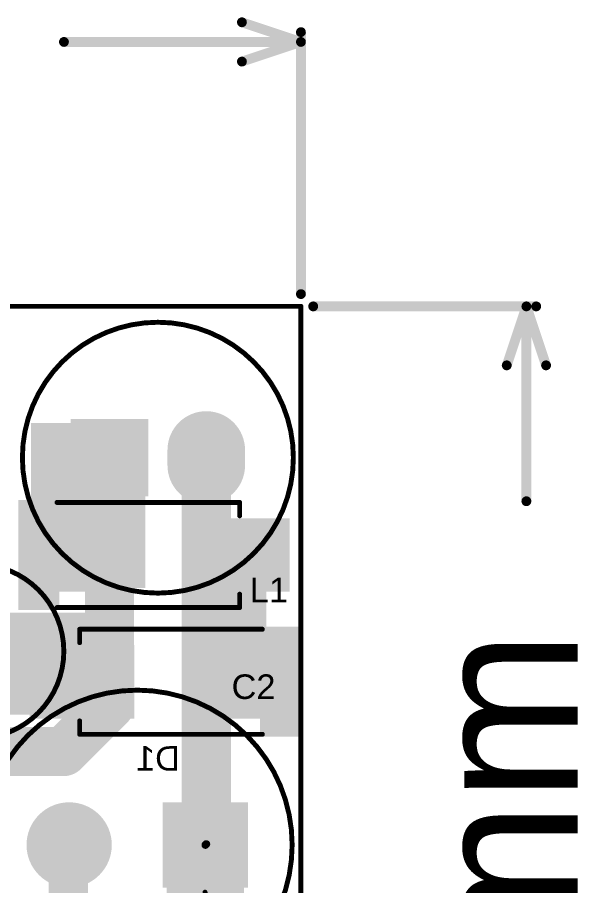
# Model space of a CAD drawing. Header units: millimetres. Extents: x -0.24 to 4.31, y 0 to 2.89.
# Drawn here: x 1.168 to 1.74, y 0.789 to 1.672 of the extents above; entities that cross this region are included whole.
import ezdxf

# ---------------------------------------------------------------- set-up
doc = ezdxf.new("R2010")
doc.units = ezdxf.units.MM
doc.header["$MEASUREMENT"] = 0
for name, color, linetype in [('BottomLayer', 5, 'Continuous'), ('BottomOverlay', 54, 'Continuous'), ('BottomPaste', 16, 'Continuous'), ('BottomSolder', 6, 'Continuous'), ('Mechanical1', 6, 'Continuous'), ('Mechanical2', 216, 'Continuous'), ('MultiLayer', 9, 'Continuous'), ('PadHoleLayer', 156, 'Continuous'), ('TopLayer', 1, 'Continuous'), ('TopOverlay', 2, 'Continuous'), ('TopSolder', 216, 'Continuous')]:
    doc.layers.add(name, color=color, linetype=linetype)
doc.styles.add('Arial', font='', dxfattribs={"height": 0.2})
doc.styles.get('Arial').set_extended_font_data('Arial')

# ---------------------------------------------------------------- blocks, each defined once
blk = doc.blocks.new('MO2WS_VERTICAL_TYPE_3')
at = {"layer": 'BottomLayer'}
h = blk.add_hatch(color=5, dxfattribs=at)
edge = h.paths.add_edge_path()
edge.add_arc((0, 0), 0.03937, 0, 360)
h = blk.add_hatch(color=5, dxfattribs=at)
edge = h.paths.add_edge_path()
edge.add_arc((0.25591, 0), 0.03937, 0, 360)
at = {"layer": 'BottomSolder'}
h = blk.add_hatch(color=6, dxfattribs=at)
edge = h.paths.add_edge_path()
edge.add_arc((0, 0), 0.04337, 0, 360)
h = blk.add_hatch(color=6, dxfattribs=at)
edge = h.paths.add_edge_path()
edge.add_arc((0.25591, 0), 0.04337, 0, 360)
at = {"layer": 'MultiLayer'}
h = blk.add_hatch(color=9, dxfattribs=at)
edge = h.paths.add_edge_path()
edge.add_arc((0, 0), 0.03937, 0, 360)
h = blk.add_hatch(color=9, dxfattribs=at)
edge = h.paths.add_edge_path()
edge.add_arc((0.25591, 0), 0.03937, 0, 360)
at = {"layer": 'PadHoleLayer'}
h = blk.add_hatch(color=156, dxfattribs=at)
edge = h.paths.add_edge_path()
edge.add_arc((0, 0), 0.01969, 0, 360)
h = blk.add_hatch(color=156, dxfattribs=at)
edge = h.paths.add_edge_path()
edge.add_arc((0.25591, 0), 0.01969, 0, 360)
at = {"layer": 'TopLayer'}
h = blk.add_hatch(color=1, dxfattribs=at)
edge = h.paths.add_edge_path()
edge.add_arc((0, 0), 0.03937, 0, 360)
h = blk.add_hatch(color=1, dxfattribs=at)
edge = h.paths.add_edge_path()
edge.add_arc((0.25591, 0), 0.03937, 0, 360)
at = {"layer": 'TopSolder'}
h = blk.add_hatch(color=216, dxfattribs=at)
edge = h.paths.add_edge_path()
edge.add_arc((0, 0), 0.04337, 0, 360)
h = blk.add_hatch(color=216, dxfattribs=at)
edge = h.paths.add_edge_path()
edge.add_arc((0.25591, 0), 0.04337, 0, 360)
at = {"layer": 'TopOverlay'}
for points, const_width in [([(0.08858, 0, 1), (-0.08858, 0, 1)], 0.005), ([(0.11937, 0.01214, 1), (0.12187, 0.01214, 1)], 0.0025), ([(0.11937, 0.01214, 1), (0.12187, 0.01214, 1)], 0.0025), ([(0.14712, 0.01214, 1), (0.14962, 0.01214, 1)], 0.0025), ([(0.14712, 0.01214, 1), (0.14962, 0.01214, 1)], 0.0025), ([(0.17487, 0.01214, 1), (0.17737, 0.01214, 1)], 0.0025), ([(0.17487, 0.01214, 1), (0.17737, 0.01214, 1)], 0.0025), ([(-0.08983, 0, 1), (-0.08733, 0, 1)], 0.0025), ([(-0.00125, 0, 1), (0.00125, 0, 1)], 0.0025), ([(0.08733, 0, 1), (0.08983, 0, 1)], 0.0025), ([(0.10475, 0, 1), (0.10725, 0, 1)], 0.0025), ([(0.10549, 0, 1), (0.10799, 0, 1)], 0.0025), ([(0.13325, 0, 1), (0.13575, 0, 1)], 0.0025), ([(0.13325, 0, 1), (0.13575, 0, 1)], 0.0025), ([(0.161, 0, 1), (0.1635, 0, 1)], 0.0025), ([(0.161, 0, 1), (0.1635, 0, 1)], 0.0025), ([(0.18875, 0, 1), (0.19125, 0, 1)], 0.0025), ([(0.18875, 0, 1), (0.19125, 0, 1)], 0.0025), ([(0.25466, 0, 1), (0.25716, 0, 1)], 0.0025)]:
    blk.add_lwpolyline(points, format="xyb", close=True, dxfattribs=dict(at, const_width=const_width))
at = {"layer": 'TopOverlay', "const_width": 0.005}
for points in [[(0.12062, 0.01214), (0.10674, 0)], [(0.1345, 0), (0.12062, 0.01214)], [(0.14837, 0.01214), (0.1345, 0)], [(0.16225, 0), (0.14837, 0.01214)], [(0.17612, 0.01214), (0.16225, 0)], [(0.19, 0), (0.17612, 0.01214)], [(0.106, 0), (0, 0)], [(0.25591, 0), (0.19, 0)]]:
    blk.add_lwpolyline(points, dxfattribs=at)
blk = doc.blocks.new('6_8UF400V87EC0241_8')
at = {"layer": 'BottomLayer'}
blk.add_hatch(color=5, dxfattribs=at).paths.add_polyline_path([(-0.10866, 0.03937), (-0.02992, 0.03937), (-0.02992, -0.03937), (-0.10866, -0.03937)])
h = blk.add_hatch(color=5, dxfattribs=at)
edge = h.paths.add_edge_path()
edge.add_arc((0.06929, 0), 0.03937, 0, 360)
at = {"layer": 'BottomSolder'}
blk.add_hatch(color=6, dxfattribs=at).paths.add_polyline_path([(-0.11266, 0.04337), (-0.02592, 0.04337), (-0.02592, -0.04337), (-0.11266, -0.04337)])
h = blk.add_hatch(color=6, dxfattribs=at)
edge = h.paths.add_edge_path()
edge.add_arc((0.06929, 0), 0.04337, 0, 360)
at = {"layer": 'MultiLayer'}
blk.add_hatch(color=9, dxfattribs=at).paths.add_polyline_path([(-0.10866, 0.03937), (-0.02992, 0.03937), (-0.02992, -0.03937), (-0.10866, -0.03937)])
h = blk.add_hatch(color=9, dxfattribs=at)
edge = h.paths.add_edge_path()
edge.add_arc((0.06929, 0), 0.03937, 0, 360)
at = {"layer": 'PadHoleLayer'}
h = blk.add_hatch(color=156, dxfattribs=at)
edge = h.paths.add_edge_path()
edge.add_arc((-0.06929, 0), 0.01969, 0, 360)
h = blk.add_hatch(color=156, dxfattribs=at)
edge = h.paths.add_edge_path()
edge.add_arc((0.06929, 0), 0.01969, 0, 360)
at = {"layer": 'TopLayer'}
blk.add_hatch(color=1, dxfattribs=at).paths.add_polyline_path([(-0.10866, 0.03937), (-0.02992, 0.03937), (-0.02992, -0.03937), (-0.10866, -0.03937)])
h = blk.add_hatch(color=1, dxfattribs=at)
edge = h.paths.add_edge_path()
edge.add_arc((0.06929, 0), 0.03937, 0, 360)
at = {"layer": 'TopSolder'}
blk.add_hatch(color=216, dxfattribs=at).paths.add_polyline_path([(-0.11266, 0.04337), (-0.02592, 0.04337), (-0.02592, -0.04337), (-0.11266, -0.04337)])
h = blk.add_hatch(color=216, dxfattribs=at)
edge = h.paths.add_edge_path()
edge.add_arc((0.06929, 0), 0.04337, 0, 360)
at = {"layer": 'TopOverlay'}
for points, const_width in [([(0.15748, 0, 1), (-0.15748, 0, 1)], 0.005), ([(-0.07015, 0.06907, 1), (-0.06765, 0.06907, 1)], 0.0025), ([(-0.07915, 0.05807, 1), (-0.07665, 0.05807, 1)], 0.0025), ([(-0.06115, 0.05807, 1), (-0.05865, 0.05807, 1)], 0.0025), ([(-0.07015, 0.04807, 1), (-0.06765, 0.04807, 1)], 0.0025), ([(-0.15873, 0, 1), (-0.15623, 0, 1)], 0.0025), ([(0.15623, 0, 1), (0.15873, 0, 1)], 0.0025)]:
    blk.add_lwpolyline(points, format="xyb", close=True, dxfattribs=dict(at, const_width=const_width))
at = {"layer": 'TopOverlay', "const_width": 0.005}
for points in [[(-0.0689, 0.06907), (-0.0689, 0.04807)], [(-0.0599, 0.05807), (-0.0779, 0.05807)]]:
    blk.add_lwpolyline(points, dxfattribs=at)
blk = doc.blocks.new('SMA_B_17')
at = {"layer": 'BottomLayer'}
for points in [[(-0.12795, 0.03346), (-0.02953, 0.03346), (-0.02953, -0.03346), (-0.12795, -0.03346)], [(0.02953, 0.03346), (0.12795, 0.03346), (0.12795, -0.03346), (0.02953, -0.03346)]]:
    blk.add_hatch(color=5, dxfattribs=at).paths.add_polyline_path(points)
at = {"layer": 'BottomOverlay'}
for points in [[(-0.14115, -0.05598), (-0.12795, -0.05598), (-0.12795, 0.05597), (-0.14115, 0.05597)], [(-0.12992, 0.03638), (-0.1022, 0.03638), (-0.1022, 0.05598), (-0.12992, 0.05598)], [(-0.12992, -0.05598), (-0.1022, -0.05598), (-0.1022, -0.03638), (-0.12992, -0.03638)]]:
    blk.add_hatch(color=54, dxfattribs=at).paths.add_polyline_path(points)
at = {"layer": 'BottomPaste'}
for points in [[(-0.12795, 0.03346), (-0.02953, 0.03346), (-0.02953, -0.03346), (-0.12795, -0.03346)], [(0.02953, 0.03346), (0.12795, 0.03346), (0.12795, -0.03346), (0.02953, -0.03346)]]:
    blk.add_hatch(color=16, dxfattribs=at).paths.add_polyline_path(points)
at = {"layer": 'BottomSolder'}
for points in [[(-0.13195, 0.03746), (-0.02553, 0.03746), (-0.02553, -0.03746), (-0.13195, -0.03746)], [(0.02553, 0.03746), (0.13195, 0.03746), (0.13195, -0.03746), (0.02553, -0.03746)]]:
    blk.add_hatch(color=6, dxfattribs=at).paths.add_polyline_path(points)
at = {"layer": 'BottomOverlay', "const_width": 0.005}
for points in [[(0.08115, 0.05345), (-0.10465, 0.05345)], [(0.08115, 0.05345), (0.08115, 0.03985)], [(0.08115, -0.03985), (0.08115, -0.05345)], [(0.08115, -0.05345), (-0.10465, -0.05345)]]:
    blk.add_lwpolyline(points, dxfattribs=at)
at = {"layer": 'BottomOverlay', "const_width": 0.0025}
for points in [[(-0.1059, 0.05345, 1), (-0.1034, 0.05345, 1)], [(0.0799, 0.05345, 1), (0.0824, 0.05345, 1)], [(0.0799, 0.05345, 1), (0.0824, 0.05345, 1)], [(0.0799, 0.03985, 1), (0.0824, 0.03985, 1)], [(0.0799, -0.03985, 1), (0.0824, -0.03985, 1)], [(-0.1059, -0.05345, 1), (-0.1034, -0.05345, 1)], [(0.0799, -0.05345, 1), (0.0824, -0.05345, 1)], [(0.0799, -0.05345, 1), (0.0824, -0.05345, 1)]]:
    blk.add_lwpolyline(points, format="xyb", close=True, dxfattribs=at)
blk = doc.blocks.new('SMA_B_18')
at = {"layer": 'BottomLayer'}
for points in [[(-0.12795, 0.03346), (-0.02953, 0.03346), (-0.02953, -0.03346), (-0.12795, -0.03346)], [(0.02953, 0.03346), (0.12795, 0.03346), (0.12795, -0.03346), (0.02953, -0.03346)]]:
    blk.add_hatch(color=5, dxfattribs=at).paths.add_polyline_path(points)
at = {"layer": 'BottomOverlay'}
for points in [[(-0.14389, -0.05598), (-0.12906, -0.05598), (-0.12906, 0.05597), (-0.14389, 0.05597)], [(-0.12992, 0.03638), (-0.1022, 0.03638), (-0.1022, 0.05598), (-0.12992, 0.05598)], [(-0.12992, -0.05598), (-0.1022, -0.05598), (-0.1022, -0.03638), (-0.12992, -0.03638)]]:
    blk.add_hatch(color=54, dxfattribs=at).paths.add_polyline_path(points)
at = {"layer": 'BottomPaste'}
for points in [[(-0.12795, 0.03346), (-0.02953, 0.03346), (-0.02953, -0.03346), (-0.12795, -0.03346)], [(0.02953, 0.03346), (0.12795, 0.03346), (0.12795, -0.03346), (0.02953, -0.03346)]]:
    blk.add_hatch(color=16, dxfattribs=at).paths.add_polyline_path(points)
at = {"layer": 'BottomSolder'}
for points in [[(-0.13195, 0.03746), (-0.02553, 0.03746), (-0.02553, -0.03746), (-0.13195, -0.03746)], [(0.02553, 0.03746), (0.13195, 0.03746), (0.13195, -0.03746), (0.02553, -0.03746)]]:
    blk.add_hatch(color=6, dxfattribs=at).paths.add_polyline_path(points)
at = {"layer": 'BottomOverlay', "const_width": 0.005}
for points in [[(-0.10465, 0.05345), (0.08115, 0.05345)], [(0.08115, 0.03985), (0.08115, 0.05345)], [(0.08115, -0.05345), (0.08115, -0.03985)], [(-0.10465, -0.05345), (0.08115, -0.05345)]]:
    blk.add_lwpolyline(points, dxfattribs=at)
at = {"layer": 'BottomOverlay', "const_width": 0.0025}
for points in [[(-0.1059, 0.05345, 1), (-0.1034, 0.05345, 1)], [(0.0799, 0.05345, 1), (0.0824, 0.05345, 1)], [(0.0799, 0.05345, 1), (0.0824, 0.05345, 1)], [(0.0799, 0.03985, 1), (0.0824, 0.03985, 1)], [(0.0799, -0.03985, 1), (0.0824, -0.03985, 1)], [(-0.1059, -0.05345, 1), (-0.1034, -0.05345, 1)], [(0.0799, -0.05345, 1), (0.0824, -0.05345, 1)], [(0.0799, -0.05345, 1), (0.0824, -0.05345, 1)]]:
    blk.add_lwpolyline(points, format="xyb", close=True, dxfattribs=at)
blk = doc.blocks.new('SPK0608_102MB_22')
at = {"layer": 'BottomLayer'}
blk.add_hatch(color=5, dxfattribs=at).paths.add_polyline_path([(-0.08465, 0.03543), (-0.01378, 0.03543), (-0.01378, -0.03543), (-0.08465, -0.03543)])
h = blk.add_hatch(color=5, dxfattribs=at)
edge = h.paths.add_edge_path()
edge.add_arc((0.04921, -0.00787), 0.03543, 180, 360)
edge.add_line((0.08465, -0.00787), (0.08465, 0.00787))
edge.add_arc((0.04921, 0.00787), 0.03543, 0, 180)
edge.add_line((0.01378, 0.00787), (0.01378, -0.00787))
at = {"layer": 'BottomSolder'}
h = blk.add_hatch(color=6, dxfattribs=at)
edge = h.paths.add_edge_path()
edge.add_arc((0.04921, -0.00787), 0.03943, 180, 360)
edge.add_line((0.08865, -0.00787), (0.08865, 0.00787))
edge.add_arc((0.04921, 0.00787), 0.03943, 0, 180)
edge.add_line((0.00978, 0.00787), (0.00978, -0.00787))
blk.add_hatch(color=6, dxfattribs=at).paths.add_polyline_path([(-0.08865, 0.03943), (-0.00978, 0.03943), (-0.00978, -0.03943), (-0.08865, -0.03943)])
at = {"layer": 'MultiLayer'}
blk.add_hatch(color=9, dxfattribs=at).paths.add_polyline_path([(-0.08465, 0.03543), (-0.01378, 0.03543), (-0.01378, -0.03543), (-0.08465, -0.03543)])
h = blk.add_hatch(color=9, dxfattribs=at)
edge = h.paths.add_edge_path()
edge.add_arc((0.04921, -0.00787), 0.03543, 180, 360)
edge.add_line((0.08465, -0.00787), (0.08465, 0.00787))
edge.add_arc((0.04921, 0.00787), 0.03543, 0, 180)
edge.add_line((0.01378, 0.00787), (0.01378, -0.00787))
at = {"layer": 'PadHoleLayer'}
h = blk.add_hatch(color=156, dxfattribs=at)
edge = h.paths.add_edge_path()
edge.add_arc((-0.04921, 0), 0.0187, 0, 360)
h = blk.add_hatch(color=156, dxfattribs=at)
edge = h.paths.add_edge_path()
edge.add_arc((0.04921, 0), 0.0187, 0, 360)
at = {"layer": 'TopLayer'}
blk.add_hatch(color=1, dxfattribs=at).paths.add_polyline_path([(-0.08465, 0.03543), (-0.01378, 0.03543), (-0.01378, -0.03543), (-0.08465, -0.03543)])
h = blk.add_hatch(color=1, dxfattribs=at)
edge = h.paths.add_edge_path()
edge.add_arc((0.04921, -0.00787), 0.03543, 180, 360)
edge.add_line((0.08465, -0.00787), (0.08465, 0.00787))
edge.add_arc((0.04921, 0.00787), 0.03543, 0, 180)
edge.add_line((0.01378, 0.00787), (0.01378, -0.00787))
at = {"layer": 'TopSolder'}
h = blk.add_hatch(color=216, dxfattribs=at)
edge = h.paths.add_edge_path()
edge.add_arc((0.04921, -0.00787), 0.03943, 180, 360)
edge.add_line((0.08865, -0.00787), (0.08865, 0.00787))
edge.add_arc((0.04921, 0.00787), 0.03943, 0, 180)
edge.add_line((0.00978, 0.00787), (0.00978, -0.00787))
blk.add_hatch(color=216, dxfattribs=at).paths.add_polyline_path([(-0.08865, 0.03943), (-0.00978, 0.03943), (-0.00978, -0.03943), (-0.08865, -0.03943)])
at = {"layer": 'TopOverlay'}
for points, const_width in [([(0.1378, 0, 1), (-0.1378, 0, 1)], 0.005), ([(-0.13905, 0, 1), (-0.13655, 0, 1)], 0.0025), ([(0.13655, 0, 1), (0.13905, 0, 1)], 0.0025)]:
    blk.add_lwpolyline(points, format="xyb", close=True, dxfattribs=dict(at, const_width=const_width))

msp = doc.modelspace()

# ---------------------------------------------------------------- hatches: boundary and pattern name
at = {"layer": 'BottomLayer'}
for points in [[(1.18231, 1.09154), (1.29851, 1.09154), (1.29851, 1.25943), (1.18231, 1.25943)], [(1.08763, 0.96254), (1.28331, 0.96254), (1.28331, 1.06637), (1.08763, 1.06637)], [(1.32021, 0.70197), (1.39895, 0.70197), (1.39895, 0.86937), (1.32021, 0.86937)]]:
    msp.add_hatch(color=5, dxfattribs=at).paths.add_polyline_path(points)

# ---------------------------------------------------------------- linework, layer by layer
at = {"layer": 'BottomLayer', "const_width": 0.06}
msp.add_lwpolyline([(1.39158, 0.996), (1.39158, 1.12242)], dxfattribs=at)
at = {"layer": 'BottomLayer'}
for points, const_width in [([(1.37658, 1.12242, 1), (1.40658, 1.12242, 1)], 0.03), ([(1.3765, 1.125, 1), (1.4015, 1.125, 1)], 0.025), ([(1.37908, 1.12242, 1), (1.40408, 1.12242, 1)], 0.025), ([(1.37658, 0.996, 1), (1.40658, 0.996, 1)], 0.03)]:
    msp.add_lwpolyline(points, format="xyb", close=True, dxfattribs=dict(at, const_width=const_width))
at = {"layer": 'BottomLayer', "const_width": 0.05}
msp.add_lwpolyline([(1.389, 1.125, -0.414214), (1.39158, 1.12242)], format="xyb", dxfattribs=at)
at = {"layer": 'Mechanical1', "const_width": 0.01}
for points in [[(1.39669, 1.667), (1.45669, 1.647)], [(1.45669, 1.39045), (1.45669, 1.657)], [(1.21569, 1.647), (1.45669, 1.647)], [(1.39669, 1.627), (1.45669, 1.647)], [(1.46919, 1.37795), (1.696, 1.37795)], [(1.666, 1.31795), (1.686, 1.37795)], [(1.686, 1.37795), (1.706, 1.31795)], [(1.686, 1.17968), (1.686, 1.37795)]]:
    msp.add_lwpolyline(points, dxfattribs=at)
at = {"layer": 'Mechanical1', "const_width": 0.005}
for points in [[(1.39419, 1.667, 1), (1.39919, 1.667, 1)], [(1.45419, 1.657, 1), (1.45919, 1.657, 1)], [(1.21319, 1.647, 1), (1.21819, 1.647, 1)], [(1.45419, 1.647, 1), (1.45919, 1.647, 1)], [(1.45419, 1.647, 1), (1.45919, 1.647, 1)], [(1.45419, 1.647, 1), (1.45919, 1.647, 1)], [(1.39419, 1.627, 1), (1.39919, 1.627, 1)], [(1.45419, 1.39045, 1), (1.45919, 1.39045, 1)], [(1.46669, 1.37795, 1), (1.47169, 1.37795, 1)], [(1.6835, 1.37795, 1), (1.6885, 1.37795, 1)], [(1.6835, 1.37795, 1), (1.6885, 1.37795, 1)], [(1.6835, 1.37795, 1), (1.6885, 1.37795, 1)], [(1.6935, 1.37795, 1), (1.6985, 1.37795, 1)], [(1.6635, 1.31795, 1), (1.6685, 1.31795, 1)], [(1.7035, 1.31795, 1), (1.7085, 1.31795, 1)], [(1.6835, 1.17968, 1), (1.6885, 1.17968, 1)]]:
    msp.add_lwpolyline(points, format="xyb", close=True, dxfattribs=at)
at = {"layer": 'Mechanical2', "const_width": 0.005}
for points in [[(0, 1.37795), (1.45669, 1.37795)], [(1.45669, 0), (1.45669, 1.37795)]]:
    msp.add_lwpolyline(points, dxfattribs=at)
at = {"layer": 'Mechanical2', "const_width": 0.0025}
msp.add_lwpolyline([(1.45544, 1.37795, 1), (1.45794, 1.37795, 1)], format="xyb", close=True, dxfattribs=at)
msp.add_lwpolyline([(1.45544, 1.37795, 1), (1.45794, 1.37795, 1)], format="xyb", close=True, dxfattribs=at)
at = {"layer": 'TopLayer'}
for points, const_width in [([(1.262, 0.97172), (1.262, 1.224)], 0.05), ([(1.36043, 0.83084), (1.36043, 1.224)], 0.05), ([(1.21528, 0.925), (1.262, 0.97172)], 0.05), ([(1.07416, 0.925), (1.21528, 0.925)], 0.05), ([(1.22014, 0.82914), (1.221, 0.83)], 0.04), ([(1.22014, 0.76815), (1.22014, 0.82914)], 0.04), ([(1.35958, 0.83), (1.36043, 0.83084)], 0.008)]:
    msp.add_lwpolyline(points, dxfattribs=dict(at, const_width=const_width))
for points, const_width in [([(1.2495, 1.224, 1), (1.2745, 1.224, 1)], 0.025), ([(1.34793, 1.224, 1), (1.37293, 1.224, 1)], 0.025), ([(1.2495, 0.97172, 1), (1.2745, 0.97172, 1)], 0.025), ([(1.2495, 0.97172, 1), (1.2745, 0.97172, 1)], 0.025), ([(1.20278, 0.925, 1), (1.22778, 0.925, 1)], 0.025), ([(1.20278, 0.925, 1), (1.22778, 0.925, 1)], 0.025), ([(1.21014, 0.82914, 1), (1.23014, 0.82914, 1)], 0.02), ([(1.21014, 0.82914, 1), (1.23014, 0.82914, 1)], 0.02), ([(1.211, 0.83, 1), (1.231, 0.83, 1)], 0.02), ([(1.34793, 0.83084, 1), (1.37293, 0.83084, 1)], 0.025), ([(1.35758, 0.83, 1), (1.36158, 0.83, 1)], 0.004), ([(1.35843, 0.83084, 1), (1.36243, 0.83084, 1)], 0.004)]:
    msp.add_lwpolyline(points, format="xyb", close=True, dxfattribs=dict(at, const_width=const_width))

# ---------------------------------------------------------------- block references
for name, p in [('SPK0608_102MB_22', (1.31121, 1.224)), ('SMA_B_18', (1.31326, 1.125))]:
    msp.add_blockref(name, p)
at = {"rotation": 180}
for name, p in [('MO2WS_VERTICAL_TYPE_3', (1.127, 1.027)), ('SMA_B_17', (1.31284, 0.996)), ('6_8UF400V87EC0241_8', (1.29029, 0.83))]:
    msp.add_blockref(name, p, dxfattribs=at)

# ---------------------------------------------------------------- texts
at = {"layer": 'BottomOverlay', "style": 'Arial', "text_generation_flag": 2}
msp.add_text('D1', height=0.025, dxfattribs=at).set_placement((1.33366, 0.9055))
at = {"layer": 'Mechanical1', "style": 'Arial'}
msp.add_text('35.00mm', height=0.15, rotation=90, dxfattribs=at).set_placement((1.738, 0.175))
at = {"layer": 'TopOverlay', "style": 'Arial'}
for s, p in [('L1', (1.40471, 1.07691)), ('C2', (1.38617, 0.9785))]:
    msp.add_text(s, height=0.025, dxfattribs=at).set_placement(p)

doc.saveas('drawing.dxf')
